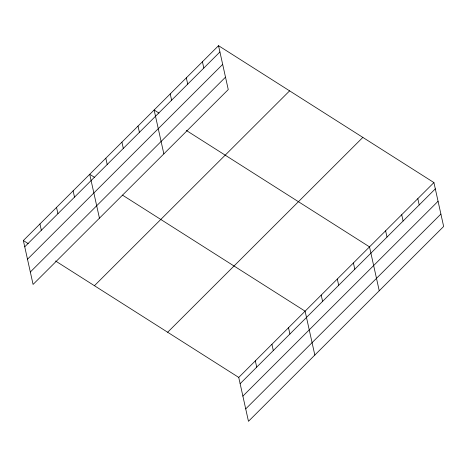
<?xml version="1.0" encoding="UTF-8"?>
<svg xmlns="http://www.w3.org/2000/svg" width="467" height="467" viewBox="0 0 467 467"><rect width="100%" height="100%" fill="white"/><g stroke="black" fill="none" stroke-linecap="round" stroke-linejoin="round"><path stroke-width="0.7" d="M218.533 45.69L228.258 89.576L33.081 284.426L23.35 240.534L218.533 45.69L433.919 182.574L443.65 226.466L248.467 421.31L238.742 377.424L55.55 261M24.739 246.815L219.922 51.971M27.495 259.226L222.677 64.382M30.326 272.016L225.508 77.166M94.427 285.711L289.61 90.861M167.659 332.247L362.841 137.403M238.742 377.424L433.919 182.574M240.131 383.699L435.314 188.855M242.881 396.109L438.064 201.265M245.718 408.899L440.901 214.049M158.978 113.078L154.122 109.99L163.853 153.877M186.321 130.451L369.508 246.874L379.239 290.76M94.573 177.378L89.711 174.29L99.442 218.177M122.517 195.136L305.103 311.174L314.828 355.06M23.35 240.534L28.213 243.628M417.819 198.65L419.208 204.931M401.713 214.727L403.109 221.002M385.614 230.797L387.003 237.078M353.408 262.95L354.797 269.226M337.308 279.027L338.698 285.302M321.203 295.097L322.598 301.378M288.513 327.735L289.902 334.016M271.922 344.296L273.312 350.577M202.427 61.767L203.822 68.048M255.332 360.857L256.722 367.138M186.327 77.843L187.716 84.118M170.222 93.914L171.617 100.195M138.016 126.067L139.411 132.342M121.916 142.137L123.306 148.418M105.816 158.214L107.206 164.495M73.121 190.851L74.516 197.132M56.53 207.412L57.926 213.693M39.94 223.973L41.329 230.254"/></g></svg>
